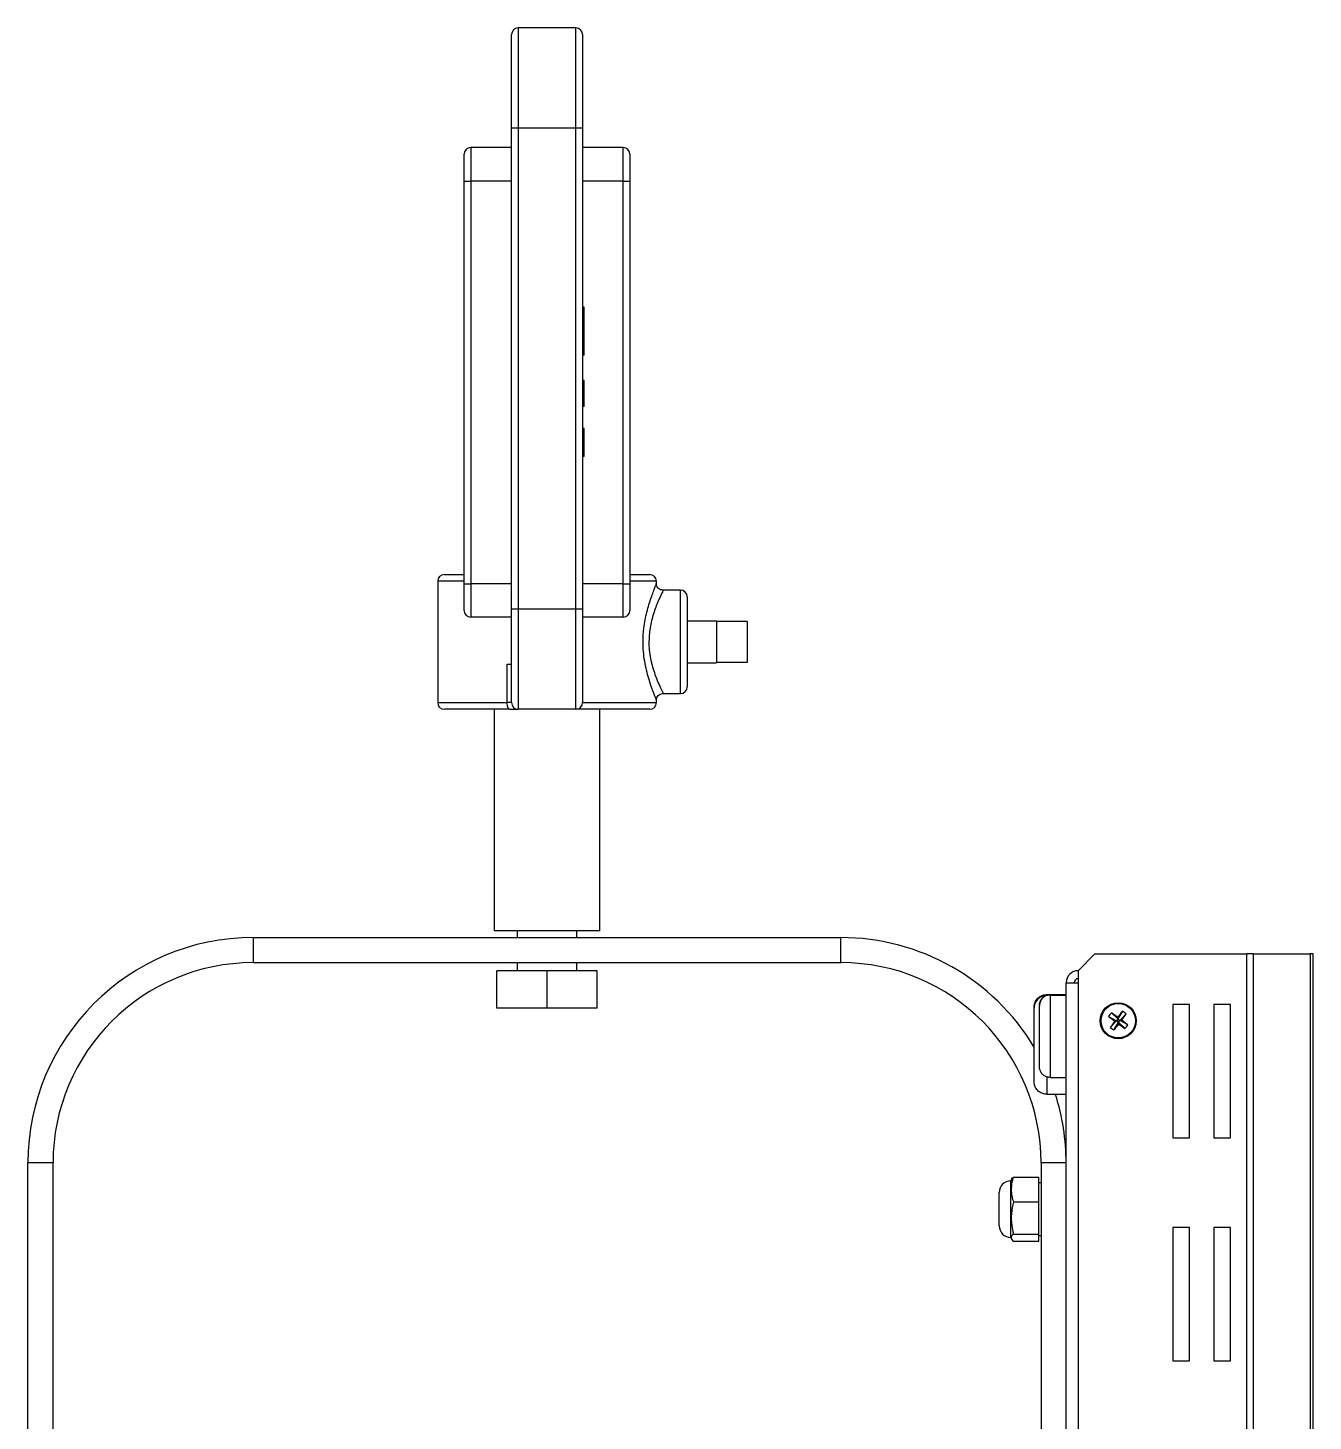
# Model space of a CAD drawing. Extents: x 17.3 to 113.1, y 4.8 to 84.5.
# Drawn here: x 103.08 to 112.71, y 42.15 to 52.59 of the extents above; entities that cross this region are included whole.
import ezdxf

# ---------------------------------------------------------------- set-up
doc = ezdxf.new("R2010")
doc.units = 0
doc.header["$MEASUREMENT"] = 0
doc.layers.add('OBJECT', color=7, linetype='CONTINUOUS')

msp = doc.modelspace()

# ---------------------------------------------------------------- linework, layer by layer
at = {"layer": 'OBJECT'}
for p, q in [((106.707, 51.839), (106.707, 52.539)), ((106.757, 52.589), (106.757, 51.839)), ((107.189, 52.589), (106.757, 52.589)), ((107.189, 51.839), (107.189, 52.589)), ((107.239, 52.539), (107.239, 51.839)), ((106.757, 51.839), (106.707, 51.839)), ((106.707, 48.234), (106.707, 51.839)), ((107.189, 51.839), (106.757, 51.839)), ((106.757, 51.839), (106.757, 48.234)), ((107.239, 51.839), (107.189, 51.839)), ((107.189, 48.234), (107.189, 51.839)), ((107.239, 51.839), (107.239, 48.234)), ((106.402, 51.692), (106.402, 51.442)), ((106.707, 51.692), (106.402, 51.692)), ((107.544, 51.692), (107.239, 51.692)), ((107.544, 51.442), (107.544, 51.692)), ((106.352, 51.442), (106.352, 51.642)), ((107.594, 51.642), (107.594, 51.442)), ((106.352, 51.442), (106.402, 51.442)), ((106.352, 48.425), (106.352, 51.442)), ((106.402, 51.442), (106.402, 48.425)), ((106.707, 51.442), (106.402, 51.442)), ((107.544, 51.442), (107.239, 51.442)), ((107.544, 48.425), (107.544, 51.442)), ((107.544, 51.442), (107.594, 51.442)), ((107.594, 51.442), (107.594, 48.425)), ((107.251, 50.498), (107.239, 50.498)), ((107.251, 50.337), (107.239, 50.337)), ((107.251, 50.138), (107.239, 50.138)), ((107.251, 49.948), (107.239, 49.948)), ((107.251, 49.754), (107.251, 49.948)), ((107.251, 49.754), (107.239, 49.754)), ((107.251, 49.588), (107.239, 49.588)), ((107.251, 49.379), (107.251, 49.588)), ((107.251, 49.379), (107.239, 49.379)), ((106.154, 48.444), (106.154, 47.534)), ((106.352, 48.444), (106.154, 48.444)), ((106.204, 48.494), (106.352, 48.494)), ((107.594, 48.494), (107.742, 48.494)), ((107.792, 48.444), (107.594, 48.444)), ((107.792, 48.426), (107.792, 48.444)), ((106.352, 48.425), (106.402, 48.425)), ((106.352, 48.225), (106.352, 48.425)), ((106.402, 48.425), (106.402, 48.175)), ((106.707, 48.425), (106.402, 48.425)), ((107.544, 48.425), (107.239, 48.425)), ((107.544, 48.425), (107.594, 48.425)), ((107.544, 48.175), (107.544, 48.425)), ((107.594, 48.425), (107.594, 48.225)), ((107.973, 48.377), (107.841, 48.377)), ((107.973, 47.602), (107.973, 48.377)), ((106.757, 48.234), (106.707, 48.234)), ((106.707, 47.534), (106.707, 48.234)), ((107.189, 48.234), (106.757, 48.234)), ((106.757, 48.234), (106.757, 47.484)), ((107.239, 48.234), (107.189, 48.234)), ((107.189, 47.484), (107.189, 48.234)), ((107.239, 48.234), (107.239, 47.534)), ((108.023, 48.327), (108.023, 47.652)), ((106.707, 48.175), (106.402, 48.175)), ((107.544, 48.175), (107.239, 48.175)), ((108.243, 48.145), (108.023, 48.145)), ((108.243, 48.145), (108.243, 48.143)), ((108.473, 48.143), (108.243, 48.143)), ((108.243, 48.143), (108.243, 48.014)), ((108.473, 48.143), (108.473, 47.835)), ((108.243, 48.014), (108.243, 47.965)), ((108.243, 47.965), (108.243, 47.835)), ((106.675, 47.534), (106.675, 47.822)), ((106.675, 47.822), (106.707, 47.822)), ((108.023, 47.833), (108.243, 47.833)), ((108.243, 47.835), (108.243, 47.833)), ((108.473, 47.835), (108.243, 47.835)), ((107.839, 47.602), (107.973, 47.602)), ((106.154, 47.534), (106.675, 47.534)), ((106.707, 47.534), (106.675, 47.534)), ((107.239, 47.534), (107.792, 47.534)), ((107.792, 47.534), (107.792, 47.558)), ((106.693, 47.484), (106.204, 47.484)), ((106.578, 47.484), (106.578, 45.824)), ((106.693, 47.484), (106.757, 47.484)), ((107.189, 47.484), (106.757, 47.484)), ((107.742, 47.484), (107.189, 47.484)), ((107.368, 45.824), (107.368, 47.484)), ((107.368, 45.824), (106.578, 45.824)), ((106.75, 45.824), (106.75, 45.774)), ((107.195, 45.774), (107.195, 45.824)), ((104.773, 45.774), (104.773, 45.586)), ((104.773, 45.774), (109.173, 45.774)), ((109.173, 45.586), (109.173, 45.774)), ((111.076, 45.651), (110.951, 45.526)), ((111.076, 45.651), (112.213, 45.651)), ((112.213, 38.876), (112.213, 45.651)), ((112.263, 45.651), (112.213, 45.651)), ((112.263, 38.876), (112.263, 45.651)), ((112.263, 45.651), (112.69, 45.651)), ((112.69, 38.876), (112.69, 45.651)), ((112.711, 45.651), (112.69, 45.651)), ((112.711, 38.876), (112.711, 45.651)), ((104.773, 45.586), (109.173, 45.586)), ((106.598, 45.244), (106.598, 45.524)), ((106.973, 45.524), (106.598, 45.524)), ((106.75, 45.586), (106.75, 45.524)), ((106.973, 45.244), (106.973, 45.524)), ((107.348, 45.524), (106.973, 45.524)), ((107.195, 45.524), (107.195, 45.586)), ((107.348, 45.244), (107.348, 45.524)), ((110.951, 45.526), (110.951, 39.001)), ((110.861, 39.091), (110.861, 45.436)), ((110.861, 45.436), (110.951, 45.436)), ((110.717, 45.347), (110.717, 45.34)), ((110.717, 45.347), (110.861, 45.347)), ((110.741, 45.346), (110.741, 45.343)), ((110.741, 45.346), (110.861, 45.346)), ((110.741, 45.343), (110.741, 44.726)), ((110.741, 45.343), (110.861, 45.343)), ((106.973, 45.244), (106.598, 45.244)), ((107.348, 45.244), (106.973, 45.244)), ((110.621, 45.245), (110.621, 45.251)), ((110.621, 44.696), (110.621, 45.245)), ((110.661, 45.263), (110.661, 45.266)), ((110.661, 44.806), (110.661, 45.263)), ((111.2, 45.211), (111.249, 45.164)), ((111.282, 45.223), (111.249, 45.164)), ((111.31, 45.203), (111.264, 45.153)), ((111.786, 45.273), (111.661, 45.273)), ((111.661, 45.273), (111.661, 44.273)), ((111.786, 44.273), (111.786, 45.273)), ((111.966, 45.273), (111.966, 44.273)), ((112.091, 45.273), (111.966, 45.273)), ((112.091, 44.273), (112.091, 45.273)), ((111.179, 45.183), (111.238, 45.15)), ((111.191, 45.1), (111.238, 45.15)), ((111.219, 45.08), (111.253, 45.139)), ((111.225, 45.148), (111.238, 45.15)), ((111.249, 45.164), (111.238, 45.15)), ((111.253, 45.139), (111.238, 45.15)), ((111.249, 45.164), (111.247, 45.177)), ((111.249, 45.164), (111.264, 45.153)), ((111.253, 45.139), (111.264, 45.153)), ((111.253, 45.139), (111.254, 45.126)), ((111.302, 45.092), (111.253, 45.139)), ((111.276, 45.155), (111.264, 45.153)), ((111.322, 45.12), (111.264, 45.153)), ((110.717, 44.726), (110.717, 44.6)), ((110.741, 44.726), (110.861, 44.726)), ((110.717, 44.6), (110.861, 44.6)), ((111.661, 44.273), (111.786, 44.273)), ((111.966, 44.273), (112.091, 44.273)), ((103.273, 44.086), (103.085, 44.086)), ((103.085, 35.114), (103.085, 44.086)), ((103.273, 37.27), (103.273, 44.086)), ((110.861, 44.086), (110.673, 44.086)), ((110.673, 44.086), (110.673, 35.114)), ((110.452, 43.964), (110.447, 43.952)), ((110.447, 43.583), (110.447, 43.952)), ((110.466, 43.98), (110.657, 43.98)), ((110.657, 43.794), (110.657, 43.98)), ((110.359, 43.648), (110.359, 43.864)), ((110.673, 43.936), (110.657, 43.936)), ((110.466, 43.794), (110.657, 43.794)), ((110.657, 43.553), (110.657, 43.794)), ((110.359, 43.615), (110.359, 43.648)), ((110.447, 43.527), (110.447, 43.583)), ((110.466, 43.553), (110.657, 43.553)), ((110.657, 43.499), (110.657, 43.553)), ((110.657, 43.543), (110.673, 43.543)), ((111.786, 43.603), (111.661, 43.603)), ((111.661, 43.603), (111.661, 42.603)), ((111.786, 42.603), (111.786, 43.603)), ((111.966, 43.603), (111.966, 42.603)), ((112.091, 43.603), (111.966, 43.603)), ((112.091, 42.603), (112.091, 43.603)), ((110.447, 43.527), (110.452, 43.515)), ((110.466, 43.499), (110.657, 43.499)), ((111.661, 42.603), (111.786, 42.603)), ((111.966, 42.603), (112.091, 42.603))]:
    msp.add_line(p, q, dxfattribs=at)
at = {"layer": 'OBJECT', "flags": 128}
msp.add_lwpolyline([(106.693, 47.484), (106.69, 47.485), (106.686, 47.488), (106.683, 47.493), (106.68, 47.499), (106.678, 47.507), (106.676, 47.515), (106.675, 47.525), (106.675, 47.534)], dxfattribs=at)
at = {"layer": 'OBJECT'}
for radius in [0.135, 0.129]:
    msp.add_circle((111.251, 45.151), radius, dxfattribs=at)
for centre, radius, start, end in [((106.757, 52.539), 0.05, 90, 180), ((107.189, 52.539), 0.05, 0, 90), ((106.402, 51.642), 0.05, 90, 180), ((107.544, 51.642), 0.05, 0, 90), ((106.204, 48.444), 0.05, 90, 180), ((107.742, 48.444), 0.05, 0, 90), ((107.973, 48.327), 0.05, 0, 90), ((106.402, 48.225), 0.05, 180, 270), ((107.544, 48.225), 0.05, 270, 0), ((107.973, 47.652), 0.05, 270, 0), ((106.204, 47.534), 0.05, 180, 270), ((106.757, 47.534), 0.05, 180, 270), ((107.189, 47.534), 0.05, 270, 0), ((107.742, 47.534), 0.05, 270, 0), ((104.773, 44.086), 1.688, 90, 180), ((109.173, 44.086), 1.688, 30.9273, 90), ((104.773, 44.086), 1.5, 90, 180), ((109.173, 44.086), 1.5, 0, 90), ((110.951, 45.436), 0.09, 90, 180), ((110.951, 45.436), 0.03, 90, 180), ((111.453, 45.001), 0.329, 140.4381, 146.4109), ((109.989, 43.454), 2.133, 53.8637, 55.4197), ((112.95, 43.893), 2.133, 141.4293, 142.9856), ((109.555, 46.412), 2.132, 323.8629, 325.42), ((111.101, 44.949), 0.329, 50.4381, 56.4109), ((112.509, 46.851), 2.133, 231.4293, 232.9856), ((112.947, 43.89), 2.132, 143.8634, 145.42), ((111.401, 45.354), 0.329, 230.4388, 236.4102), ((109.552, 46.409), 2.132, 321.429, 322.9862), ((112.511, 46.847), 2.131, 233.8626, 235.4203), ((109.993, 43.453), 2.132, 51.429, 52.9862), ((111.048, 45.302), 0.329, 320.4388, 326.4102), ((109.173, 44.086), 1.688, 0, 17.7015), ((110.447, 43.864), 0.088, 90, 180), ((110.447, 43.615), 0.088, 180, 270)]:
    msp.add_arc(centre, radius, start, end, dxfattribs=at)
for points, knots in [([(107.251, 50.337), (107.251, 50.354), (107.251, 50.389), (107.251, 50.449), (107.251, 50.48), (107.251, 50.498)], [0, 0, 0, 0, 0.28084, 0.561441, 1, 1, 1, 1]), ([(107.251, 50.138), (107.251, 50.141), (107.251, 50.148), (107.251, 50.203), (107.251, 50.269), (107.251, 50.314), (107.251, 50.337)], [0, 0, 0, 0, 0.279512, 0.55908, 0.779375, 1, 1, 1, 1]), ([(107.692, 47.989), (107.693, 48.024), (107.696, 48.102), (107.72, 48.218), (107.748, 48.307), (107.769, 48.365), (107.782, 48.398), (107.79, 48.42), (107.791, 48.424), (107.791, 48.426)], [0, 0, 0, 0, 0.159591, 0.357038, 0.570122, 0.682326, 0.798189, 0.903652, 1, 1, 1, 1]), ([(107.841, 48.375), (107.841, 48.376), (107.846, 48.382), (107.833, 48.354), (107.802, 48.289), (107.766, 48.193), (107.741, 48.09), (107.737, 48.02), (107.736, 47.989)], [0, 0, 0, 0, 0.018003, 0.230876, 0.4549, 0.661771, 0.849852, 1, 1, 1, 1]), ([(107.841, 48.377), (107.835, 48.378), (107.823, 48.379), (107.808, 48.388), (107.798, 48.401), (107.793, 48.413), (107.792, 48.422), (107.792, 48.425), (107.792, 48.426)], [0, 0, 0, 0, 0.218894, 0.451012, 0.655874, 0.824833, 0.96799, 1, 1, 1, 1]), ([(107.789, 47.558), (107.79, 47.558), (107.791, 47.558), (107.773, 47.602), (107.743, 47.685), (107.714, 47.786), (107.698, 47.88), (107.693, 47.942), (107.692, 47.979), (107.692, 47.989)], [0, 0, 0, 0, 0.09188, 0.283293, 0.487629, 0.715471, 0.830933, 0.950194, 1, 1, 1, 1]), ([(107.736, 47.989), (107.736, 47.98), (107.737, 47.927), (107.746, 47.872), (107.765, 47.791), (107.79, 47.719), (107.822, 47.646), (107.842, 47.605), (107.84, 47.606), (107.839, 47.607)], [0, 0, 0, 0, 0.046717, 0.25957, 0.267484, 0.487002, 0.687354, 0.876955, 1, 1, 1, 1]), ([(107.792, 47.558), (107.792, 47.558), (107.792, 47.563), (107.796, 47.574), (107.805, 47.588), (107.82, 47.598), (107.832, 47.602), (107.838, 47.602), (107.838, 47.602)], [0, 0, 0, 0, 0.026562, 0.23694, 0.477707, 0.735171, 0.998621, 1, 1, 1, 1]), ([(110.621, 45.251), (110.621, 45.251), (110.621, 45.259), (110.623, 45.278), (110.635, 45.305), (110.657, 45.329), (110.685, 45.344), (110.706, 45.346), (110.717, 45.347)], [0, 0, 0, 0, 0.003689, 0.169182, 0.383484, 0.590873, 0.795386, 1, 1, 1, 1]), ([(110.717, 45.34), (110.706, 45.339), (110.685, 45.337), (110.657, 45.321), (110.635, 45.298), (110.623, 45.272), (110.621, 45.253), (110.621, 45.245), (110.621, 45.245)], [0, 0, 0, 0, 0.204614, 0.409127, 0.616517, 0.830818, 0.996312, 1, 1, 1, 1]), ([(110.661, 45.266), (110.661, 45.266), (110.661, 45.273), (110.663, 45.289), (110.673, 45.311), (110.691, 45.331), (110.714, 45.344), (110.732, 45.345), (110.741, 45.346)], [0, 0, 0, 0, 0.003688, 0.16918, 0.383479, 0.590872, 0.795386, 1, 1, 1, 1]), ([(110.741, 45.343), (110.732, 45.342), (110.714, 45.341), (110.691, 45.328), (110.673, 45.308), (110.663, 45.286), (110.661, 45.27), (110.661, 45.264), (110.661, 45.263)], [0, 0, 0, 0, 0.204614, 0.409128, 0.616519, 0.830817, 0.996312, 1, 1, 1, 1]), ([(110.741, 44.726), (110.732, 44.727), (110.714, 44.729), (110.691, 44.742), (110.673, 44.761), (110.663, 44.784), (110.661, 44.799), (110.661, 44.806), (110.661, 44.806)], [0, 0, 0, 0, 0.204615, 0.409128, 0.616519, 0.83082, 0.996314, 1, 1, 1, 1]), ([(110.717, 44.6), (110.706, 44.601), (110.685, 44.603), (110.657, 44.618), (110.635, 44.642), (110.623, 44.669), (110.621, 44.688), (110.621, 44.696), (110.621, 44.696)], [0, 0, 0, 0, 0.204614, 0.4091276, 0.6165181, 0.8308179, 0.9963109, 1, 1, 1, 1]), ([(110.466, 43.98), (110.463, 43.973), (110.455, 43.944), (110.447, 43.894), (110.452, 43.84), (110.462, 43.807), (110.466, 43.794)], [0, 0, 0, 0, 0.1285606, 0.4593809, 0.7998658, 1, 1, 1, 1]), ([(110.453, 43.964), (110.453, 43.964), (110.454, 43.97), (110.46, 43.976), (110.466, 43.98)], [0, 0, 0, 0, 0.127421, 1, 1, 1, 1]), ([(110.466, 43.794), (110.46, 43.766), (110.448, 43.707), (110.45, 43.626), (110.461, 43.575), (110.466, 43.553)], [0, 0, 0, 0, 0.3599162, 0.7307322, 1, 1, 1, 1]), ([(110.466, 43.553), (110.46, 43.547), (110.448, 43.534), (110.45, 43.515), (110.461, 43.503), (110.466, 43.499)], [0, 0, 0, 0, 0.359917, 0.730732, 1, 1, 1, 1])]:
    msp.add_open_spline(points, degree=3, knots=knots, dxfattribs=at)

doc.saveas('drawing.dxf')
